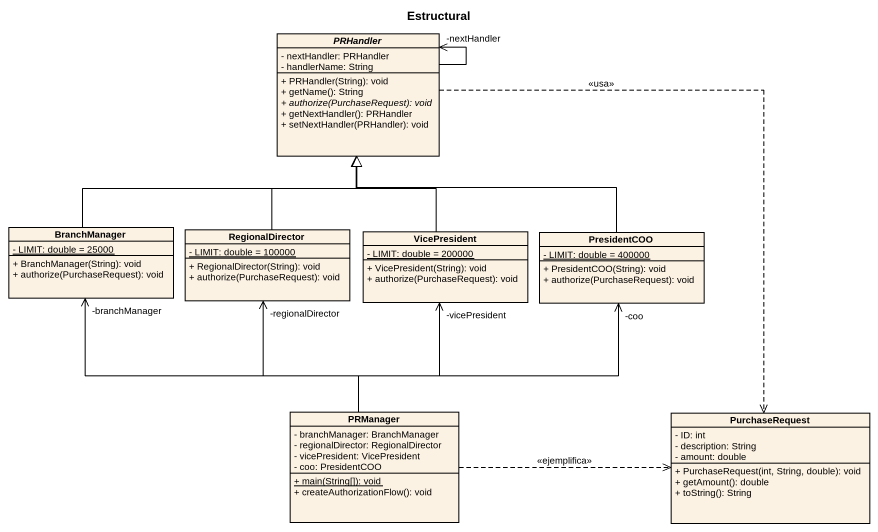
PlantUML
@startuml
title Estructural
hide circle
hide empty members
skinparam classAttributeIconSize 0
abstract class PRHandler {
  - nextHandler: PRHandler
  - handlerName: String
  + PRHandler(String): void
  + getName(): String
  {abstract} + authorize(PurchaseRequest): void
  + getNextHandler(): PRHandler
  + setNextHandler(PRHandler): void
}
class BranchManager {
  {static} - LIMIT: double = 25000
  + BranchManager(String): void
  + authorize(PurchaseRequest): void
}
class RegionalDirector {
  {static} - LIMIT: double = 100000
  + RegionalDirector(String): void
  + authorize(PurchaseRequest): void
}
class VicePresident {
  {static} - LIMIT: double = 200000
  + VicePresident(String): void
  + authorize(PurchaseRequest): void
}
class PresidentCOO {
  {static} - LIMIT: double = 400000
  + PresidentCOO(String): void
  + authorize(PurchaseRequest): void
}
class PRManager {
  - branchManager: BranchManager
  - regionalDirector: RegionalDirector
  - vicePresident: VicePresident
  - coo: PresidentCOO
  {static} + main(String[]): void
  + createAuthorizationFlow(): void
}
class PurchaseRequest {
  - ID: int
  - description: String
  - amount: double
  + PurchaseRequest(int, String, double): void
  + getAmount(): double
  + toString(): String
}
PRHandler --> "-nextHandler" PRHandler
PRHandler ..> PurchaseRequest : <<usa>>
BranchManager -up-|> PRHandler
RegionalDirector -up-|> PRHandler
VicePresident -up-|> PRHandler
PresidentCOO -up-|> PRHandler
PRManager -up-> "-branchManager" BranchManager
PRManager -up-> "-regionalDirector" RegionalDirector
PRManager -up-> "-vicePresident" VicePresident
PRManager -up-> "-coo" PresidentCOO
PRManager .right.> PurchaseRequest : <<ejemplifica>>
@enduml
